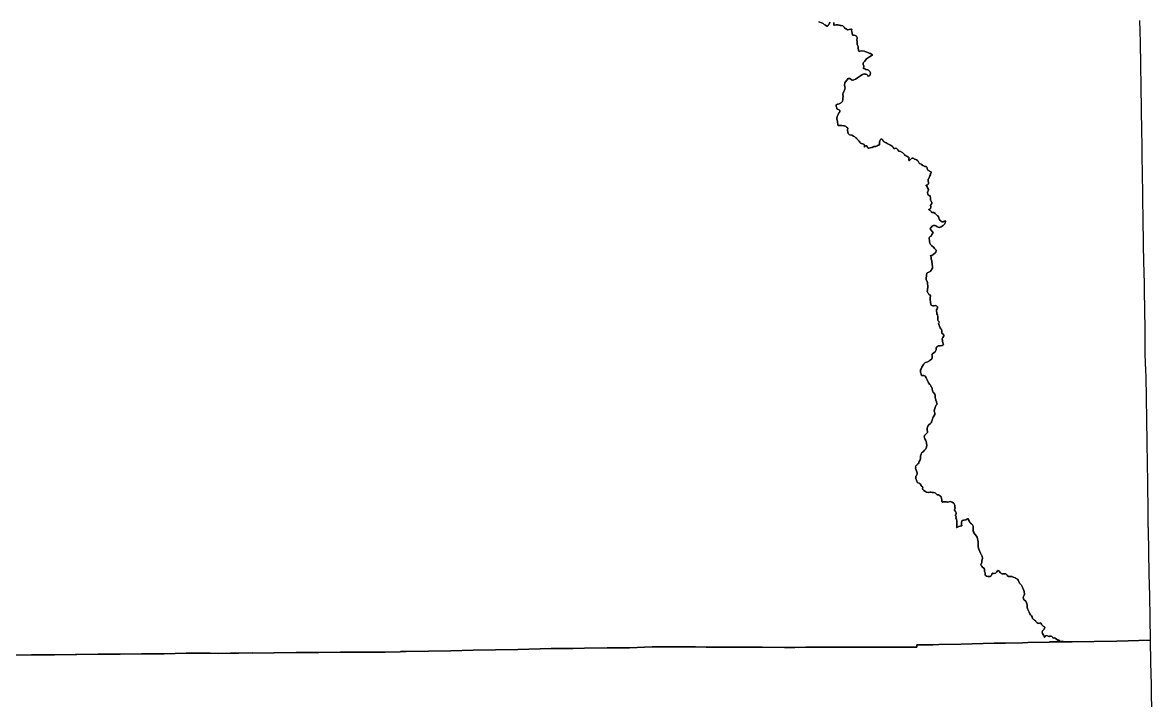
# Model space of a CAD drawing. Header units: inches. Extents: x 141448 to 685535, y 3466439 to 4099221.
# Drawn here: x 601787 to 683621, y 3584735 to 3634133 of the extents above; entities that cross this region are included whole.
import ezdxf

# ---------------------------------------------------------------- set-up
doc = ezdxf.new("R2010")
doc.units = ezdxf.units.IN
doc.header["$MEASUREMENT"] = 0
doc.layers.add('az_county', color=7, linetype='Continuous')

msp = doc.modelspace()

# ---------------------------------------------------------------- linework, layer by layer
at = {"layer": 'az_county'}
for points in [[(682764.5625, 3634282.25), (682784.4375, 3633520), (682806.4375, 3632685.25), (682825.25, 3631080), (682853.75, 3629474.5), (682882.5625, 3627867.5), (682911.25, 3626245), (682922.0625, 3625268.5), (682921.4375, 3625250), (682935.0625, 3624640), (682935.0625, 3624634.5), (682960.625, 3623020), (682978.875, 3621864.5), (682979.875, 3621806.25), (682985.375, 3621417.75), (683008.3125, 3619819.25), (683031.375, 3618208.5), (683054.125, 3616626), (683054.375, 3616615), (683062.1875, 3616237.5), (683087.1875, 3615021.75), (683103.5625, 3614224.25), (683111.9375, 3613817.5), (683120.375, 3613419.75), (683139.4375, 3611796.25), (683139.5625, 3611786.75), (683146.875, 3611408), (683138.0625, 3611407.75), (683154.4375, 3610103.25), (683195.5625, 3608901.5), (683204.5, 3608510.75), (683228, 3606941.75), (683251.625, 3605365), (683282.5, 3603734.25), (683312.9375, 3602134.75), (683336.75, 3600880), (683339.5, 3600529.25), (683351.5625, 3598929.75), (683362.0625, 3597547.5), (683374.5, 3597547.75), (683373.5625, 3597422.75), (683374.0625, 3597390.5), (683400.6875, 3595807.25), (683442.1875, 3594203.5), (683480.0625, 3592599.25), (683510.1875, 3590996.75), (683538.6875, 3589389.25), (682703.5, 3589362), (681923.6875, 3589344.25), (681103.5, 3589325.75), (679479.5, 3589292.25), (677865.125, 3589276), (677236.0625, 3589272.75), (677218.0625, 3589296.25), (677163.75, 3589307.75), (677109.875, 3589305), (677068.875, 3589294.75), (677038.625, 3589295.5), (676967.5625, 3589357.75), (676928.875, 3589379), (676839.625, 3589396.25), (676744.75, 3589454.75), (676648.0625, 3589527.25), (676574.5625, 3589552.75), (676536.5625, 3589545.5), (676479.125, 3589555.5), (676446.25, 3589609), (676404.0625, 3589657.25), (676359.125, 3589675.5), (676255.125, 3589673), (676227.25, 3589673), (676227.25, 3589660.5), (676190.25, 3589659.75), (676135.5625, 3589672.5), (676078.0625, 3589706), (676047.25, 3589717), (675955.5625, 3589707), (675933.875, 3589696.25), (675902.375, 3589634), (675864.625, 3589597), (675854.25, 3589612.25), (675846.5625, 3589694.5), (675805.625, 3589744.75), (675718.5625, 3589883), (675692.875, 3589973.75), (675723.0625, 3590059.75), (675801.625, 3590134), (675856.375, 3590178.5), (675876.25, 3590249.5), (675892.0625, 3590338), (675876.75, 3590356), (675820.0625, 3590375.25), (675772.125, 3590407.5), (675684.875, 3590490), (675644.0625, 3590538.75), (675607.5625, 3590624), (675560.625, 3590639), (675500.25, 3590610), (675460.625, 3590606.25), (675398.0625, 3590618.75), (675310.0625, 3590658.25), (675249.375, 3590747), (675219.0625, 3590778.75), (675151.0625, 3590838.75), (675093.75, 3590889.5), (675049.375, 3590915.5), (675010.25, 3590961), (674980.125, 3591074.25), (674935.625, 3591160.75), (674853.875, 3591230.75), (674813.25, 3591304.75), (674787.375, 3591341.5), (674764.625, 3591407), (674661.125, 3591611.25), (674611.25, 3591764.25), (674606.75, 3591946.75), (674570.875, 3592092.75), (674543.5625, 3592156.25), (674507.0625, 3592213.25), (674419.0625, 3592281.25), (674380.375, 3592317.25), (674352.375, 3592363.5), (674341.75, 3592427.25), (674328.75, 3592505.25), (674382.0625, 3592603.75), (674400.125, 3592650.75), (674410.0625, 3592730.75), (674388.25, 3592923.75), (674366.75, 3592995.75), (674321.875, 3593117.25), (674275.375, 3593215.75), (674242.5625, 3593286), (674196.75, 3593367.75), (674122.125, 3593451), (674062.25, 3593527.25), (674018.0625, 3593637.5), (673961.5625, 3593741), (673905.625, 3593801.25), (673775.1875, 3593889.5), (673760.4375, 3593895.75), (673600.9375, 3593965.5), (673491.3125, 3593992.75), (673287.6875, 3593995.75), (673237.8125, 3594005.75), (673199.6875, 3594035.25), (673160.9375, 3594103), (673116.8125, 3594153), (673060.9375, 3594186.5), (673012.625, 3594198.25), (672943.8125, 3594189.5), (672919.4375, 3594186.5), (672791.9375, 3594193.75), (672732.6875, 3594228.5), (672671.1875, 3594279.25), (672557.1875, 3594412.75), (672517.8125, 3594435.75), (672486.125, 3594435.75), (672461.4375, 3594420), (672415.1875, 3594336.25), (672346.625, 3594256.25), (672321.8125, 3594243.75), (672226.4375, 3594214.25), (672181.8125, 3594215), (672095.8125, 3594246.75), (672072.625, 3594237.5), (672044.125, 3594119.75), (672012.1875, 3594064), (671981.9375, 3594035.25), (671935.625, 3594012), (671907.4375, 3594002.5), (671890.3125, 3593996.75), (671825.4375, 3593991.5), (671769.3125, 3593999.5), (671669.125, 3594030.5), (671600.125, 3594071.25), (671570.8125, 3594110.75), (671559.4375, 3594143.5), (671569.4375, 3594222), (671567.9375, 3594279.25), (671529.6875, 3594366.25), (671517.1875, 3594419.5), (671510.1875, 3594460.5), (671516.4375, 3594548.25), (671494.625, 3594599.5), (671476.125, 3594617.5), (671368.3125, 3594668.75), (671315.625, 3594746.25), (671276.625, 3594803.5), (671261.9375, 3594839.25), (671311.3125, 3594971.25), (671332.625, 3595027.75), (671322.6875, 3595148), (671369.1875, 3595312.75), (671378.9375, 3595365.75), (671362.125, 3595441.25), (671346.9375, 3595484.75), (671300.125, 3595569.5), (671279.3125, 3595607.25), (671228.625, 3595699.25), (671101.3125, 3595988), (671071.125, 3596161.25), (671064.6875, 3596276.75), (671065.3125, 3596380.25), (671052.125, 3596505.25), (670977.4375, 3596847.75), (670945.125, 3596915.75), (670756.125, 3597170.75), (670735.8125, 3597212.25), (670681.6875, 3597323.25), (670710.4375, 3597323.75), (670709.6875, 3597332.5), (670690.1875, 3597373.5), (670707.4375, 3597529), (670693.1875, 3597654), (670641.125, 3597753.25), (670574.9375, 3597825.25), (670505.9375, 3597867.25), (670462.1875, 3597924), (670426.625, 3597980.5), (670369.3125, 3598102), (670359.125, 3598162), (670347.625, 3598193.5), (670299.9375, 3598185), (670279.3125, 3598172.25), (670227.125, 3598154), (670174.9375, 3598118.5), (670038.625, 3598072.5), (669987.625, 3598072), (669898.625, 3598056.75), (669876.4375, 3598040.5), (669865.8125, 3598000.75), (669857.625, 3597888.25), (669856.9375, 3597804), (669864.8125, 3597680.5), (669761.6875, 3597654), (669664.9375, 3597636.25), (669650.4375, 3597633.5), (669520.8125, 3597551.25), (669508.125, 3597551), (669498.4375, 3597562), (669506.125, 3597590.75), (669510.1875, 3597647.75), (669515.625, 3597996.5), (669495.9375, 3598173.75), (669486.1875, 3598188), (669452.625, 3598208.25), (669441.1875, 3598222.25), (669437.8125, 3598236.5), (669459.3125, 3598309.75), (669460.4375, 3598341.5), (669427.9375, 3598402.75), (669419.3125, 3598459.75), (669464.8125, 3598512.75), (669472.125, 3598574.5), (669469.9375, 3598614.25), (669450.1875, 3598672.5), (669424.625, 3598713.25), (669341.6875, 3598820.25), (669352.625, 3598842.75), (669372.4375, 3598912.5), (669381.3125, 3598968.25), (669380.3125, 3599050.5), (669359.9375, 3599161.25), (669289.6875, 3599312.75), (669252.625, 3599350.25), (669186.9375, 3599387.5), (669036.6875, 3599431.75), (668873.1875, 3599388.5), (668860.6875, 3599388.25), (668842.9375, 3599388.25), (668764.6875, 3599407.75), (668705.6875, 3599413.25), (668648.4375, 3599406.25), (668527.4375, 3599401.75), (668484.625, 3599391.75), (668462.1875, 3599397.75), (668446.1875, 3599410.25), (668434.8125, 3599429.25), (668431.4375, 3599576.5), (668413.4375, 3599620.75), (668371.625, 3599788.25), (668355.4375, 3599805.5), (668329.9375, 3599814.75), (668180.625, 3599915.75), (668094.625, 3599916.5), (667954.1875, 3600074.75), (667810.625, 3600098.5), (667745.4375, 3600091.25), (667720.125, 3600083.25), (667620.9375, 3600110.5), (667568.4375, 3600113), (667555.625, 3600117.75), (667488.9375, 3600094.75), (667452.4375, 3600092.5), (667344.125, 3600102.25), (667286.625, 3600112.75), (667234.125, 3600154), (667127.9375, 3600237.75), (667048.6875, 3600300.25), (667036.4375, 3600393.5), (667040.8125, 3600423.75), (667053.1875, 3600457.25), (667020.6875, 3600507.5), (666961.3125, 3600546.25), (666930.4375, 3600603), (666849.3125, 3600722.5), (666836.4375, 3600733.5), (666777.3125, 3600755), (666681.1875, 3600799.75), (666634.6875, 3600827.75), (666611.3125, 3600921), (666545.4375, 3601104), (666531.6875, 3601188), (666538.8125, 3601264.25), (666593.9375, 3601315.5), (666623.625, 3601366.5), (666640.625, 3601409.5), (666636.6875, 3601461.75), (666639.8125, 3601473), (666631.4375, 3601504.5), (666539.1875, 3601768.25), (666525.8125, 3601832.25), (666522.1875, 3601850.25), (666531.125, 3601912.25), (666528.8125, 3601967.75), (666544.125, 3602025), (666567.625, 3602050.75), (666602.3125, 3602074.75), (666646.3125, 3602127.75), (666691.9375, 3602171), (666752.125, 3602203.5), (666770.4375, 3602271.75), (666792.125, 3602324.5), (666860.6875, 3602445.75), (666874.4375, 3602496.75), (666874.125, 3602653.5), (666882.625, 3602742.5), (666894.6875, 3602798), (666986.4375, 3602979.75), (667014.8125, 3603007.25), (667090.8125, 3603047.75), (667096.1875, 3603054.25), (667179.9375, 3603154.75), (667268.1875, 3603260.75), (667308.3125, 3603367.25), (667326.625, 3603435.75), (667333.8125, 3603478.5), (667318.6875, 3603695.5), (667275.25, 3603859.75), (667195.75, 3603982.5), (667165.5625, 3604041), (667142.0625, 3604086.5), (667157.25, 3604143.75), (667163.625, 3604160.75), (667182.0625, 3604209), (667211.5625, 3604265), (667261.875, 3604317.75), (667321.75, 3604367.75), (667367.375, 3604414.25), (667384.625, 3604439.75), (667389.0625, 3604468.25), (667380.25, 3604536.5), (667361.875, 3604607.5), (667359.5625, 3604674), (667365.125, 3604740.75), (667383.375, 3604810.75), (667414.25, 3604888.75), (667480.0625, 3604991), (667604.875, 3605091.75), (667645.5625, 3605124.5), (667665.875, 3605156.5), (667687.625, 3605205.75), (667722.625, 3605337.75), (667756.5625, 3605436.5), (667776.875, 3605465.25), (667807.75, 3605541.75), (667848.25, 3605620), (667920.125, 3605730.25), (667923.5625, 3605857), (667902.125, 3605904.25), (667882.125, 3605980.25), (667893.625, 3606092.75), (667969.0625, 3606309.25), (667982.375, 3606393.5), (668081.5625, 3606494.5), (668084.375, 3606515.25), (668068.125, 3606543.5), (668031.5625, 3606679.5), (668024.375, 3606700.5), (667962.125, 3606884.75), (667950.0625, 3606968.5), (667947.875, 3607147.75), (667941.125, 3607174.5), (667919.875, 3607220.25), (667810.125, 3607352), (667779.25, 3607396), (667759.75, 3607438.75), (667727.125, 3607630), (667691.375, 3607694.5), (667647.75, 3607746.25), (667627.75, 3607817.5), (667600.25, 3607858.25), (667564.625, 3607907), (667464.5625, 3608023.25), (667428.875, 3608073.5), (667354.0625, 3608250), (667315.875, 3608340), (667280.0625, 3608407.75), (667213.625, 3608505.25), (667160.625, 3608542.5), (667112.5625, 3608559.75), (667007.5625, 3608563), (666964.375, 3608575), (666935.125, 3608616), (666924.875, 3608674.5), (666898.75, 3608734.25), (666891.5625, 3608804), (666874.625, 3608887.75), (666878.5625, 3608965.5), (666920.375, 3609056.5), (666964.25, 3609120.25), (666987.5625, 3609173), (667057.625, 3609292.75), (667085.625, 3609358), (667098.25, 3609369), (667117.0625, 3609385.25), (667143.5625, 3609426.75), (667192.5, 3609475), (667243, 3609507.25), (667407.8125, 3609564.75), (667457, 3609590.75), (667499.5625, 3609616.75), (667581.5625, 3609682.5), (667697, 3609763.25), (667721.5625, 3609827), (667723.8125, 3609843), (667733.5, 3609909.5), (667736, 3609961.75), (667716.1875, 3610010.75), (667706.1875, 3610051.75), (667724.6875, 3610107.5), (667876, 3610236.25), (667947.1875, 3610273.5), (667978.5625, 3610318.25), (668014, 3610420.25), (668016.0625, 3610504.25), (668024.8125, 3610569.25), (668049.8125, 3610618.75), (668106.5, 3610673.25), (668126.8125, 3610700.5), (668149, 3610710.25), (668206.5, 3610703), (668308.3125, 3610704.25), (668440, 3610742.25), (668527.0625, 3610784.5), (668539.5625, 3610800.5), (668532.6875, 3610852.75), (668502.8125, 3610949), (668470.0625, 3611023.25), (668472.5, 3611094.5), (668475.3125, 3611121.5), (668486.3125, 3611149), (668457.8125, 3611148.5), (668458.3125, 3611222.5), (668504.3125, 3611329.5), (668570.8125, 3611443), (668574.6875, 3611501.75), (668555.1875, 3611525.25), (668511.3125, 3611564), (668437.5, 3611629.25), (668420.6875, 3611683), (668415, 3611741.5), (668418.3125, 3611827.25), (668408.1875, 3611863.5), (668393.3125, 3611896.5), (668362.0625, 3611935.5), (668312, 3612012.5), (668251.1875, 3612128.75), (668226.5, 3612187), (668207.8125, 3612254.75), (668192.5, 3612321.25), (668199.6875, 3612362.5), (668226.1875, 3612394.5), (668248, 3612431.25), (668160.5, 3612526.5), (668131, 3612580), (668129.6875, 3612854), (668122.3125, 3612923.75), (668114, 3612948.75), (668064.8125, 3613036.75), (668073.6875, 3613076.5), (668071.5625, 3613108.25), (668054, 3613160.75), (668043.1875, 3613193.25), (668038.6875, 3613269.25), (668047.5, 3613325), (668076.5625, 3613390.25), (668110.6875, 3613443.25), (668124.0625, 3613500.5), (668110.8125, 3613531.75), (668070.3125, 3613577.25), (668010.8125, 3613619), (667985.1875, 3613629.75), (667867.8125, 3613608.75), (667812.3125, 3613604.75), (667743.6875, 3613613.25), (667649.1875, 3613657.75), (667626.3125, 3613698.5), (667610.6875, 3613874.25), (667595.1875, 3613945.25), (667578.5625, 3613994), (667571.6875, 3614119.25), (667583, 3614214.25), (667609.5625, 3614336.75), (667622.0625, 3614354.5), (667599.0625, 3614393.75), (667517.5625, 3614417.75), (667475.6875, 3614456.75), (667455.8125, 3614503.75), (667420.0625, 3614550.75), (667388.8125, 3614613.75), (667373.5, 3614673.75), (667379.5, 3614752), (667380, 3614757.75), (667377.625, 3614813.25), (667409.125, 3614929.25), (667394.5, 3615336.25), (667298.25, 3615485.25), (667283.75, 3615599.25), (667315.125, 3615820), (667349.25, 3615975.75), (667356.9375, 3615993.25), (667475.4375, 3616045.75), (667535.25, 3616077), (667584, 3616111), (667679.4375, 3616212.25), (667713.5, 3616268.25), (667740.9375, 3616340), (667745.25, 3616367.75), (667761.125, 3616467.25), (667752.25, 3616525.5), (667734, 3616569.75), (667730.625, 3616682.25), (667703.25, 3616802), (667695.9375, 3616867), (667654.125, 3616989.75), (667664.9375, 3617110.5), (667656.4375, 3617143.5), (667627, 3617192.25), (667596.25, 3617223.5), (667595.75, 3617250.25), (667617.75, 3617271.25), (667649.625, 3617262.25), (667719.5, 3617268.25), (667777.75, 3617308.75), (667922.125, 3617423.5), (667962.9375, 3617462.25), (667987.625, 3617508.5), (668011.75, 3617592.75), (668006.125, 3617641.75), (667984.9375, 3617679.5), (667894.25, 3617778), (667850.25, 3617842.25), (667681.75, 3617972.75), (667648.625, 3618016.5), (667616.4375, 3618046), (667580.5, 3618094.75), (667547.625, 3618162.25), (667525.4375, 3618258.5), (667537.25, 3618315.75), (667542.5, 3618379.25), (667507.625, 3618473.75), (667500.75, 3618505.25), (667505, 3618538.75), (667523.25, 3618591.25), (667548.25, 3618617), (667584.4375, 3618642.75), (667643, 3618661.25), (667677.4375, 3618696.75), (667709.25, 3618787.5), (667763.625, 3618869.25), (667788, 3618936), (667778.125, 3618953.25), (667612.9375, 3619140.75), (667591.625, 3619181.75), (667608, 3619245.25), (667740.625, 3619406), (667795.75, 3619438.5), (667859.4375, 3619441), (667942.125, 3619436), (667999.9375, 3619408.5), (668075.5, 3619352.5), (668157.25, 3619314.25), (668248.25, 3619288.75), (668314.9375, 3619300.75), (668374.9375, 3619325.75), (668453.625, 3619374.25), (668520, 3619437.75), (668624.375, 3619537.25), (668655.375, 3619585.25), (668658.5625, 3619593.75), (668676.6875, 3619641), (668693.375, 3619690.25), (668691.1875, 3619726.75), (668682.6875, 3619763), (668671.375, 3619775.5), (668601.6875, 3619750.75), (668530.875, 3619710), (668515.6875, 3619709.75), (668424.375, 3619708.25), (668387.375, 3619733), (668353.1875, 3619780), (668267.6875, 3619853.25), (668222.375, 3619904.75), (668204.375, 3619937.75), (668200.375, 3619985.25), (668173.875, 3620054.5), (668126.375, 3620134.5), (668095.6875, 3620165.75), (667935.9375, 3620304.25), (667852.375, 3620363), (667823.5625, 3620373.75), (667790.1875, 3620373.25), (667713.5625, 3620384.75), (667687.875, 3620404.75), (667652.1875, 3620445.5), (667550.5625, 3620532.75), (667521.6875, 3620551.25), (667502.4375, 3620557.25), (667491.0625, 3620571.25), (667495.6875, 3620585.75), (667522.4375, 3620605), (667553.9375, 3620619.75), (667597.875, 3620661.75), (667613.1875, 3620696.75), (667620.4375, 3620735), (667617.9375, 3620793.5), (667595.5625, 3620896.25), (667618.875, 3620934.5), (667697.0625, 3621016.5), (667712.0625, 3621070.75), (667701.5625, 3621132.25), (667664.1875, 3621176.25), (667657.9375, 3621185), (667625.1875, 3621232.5), (667610.375, 3621262.25), (667612.9375, 3621397.25), (667599.875, 3621422.25), (667596.375, 3621441.25), (667591.5625, 3621542.5), (667578.0625, 3621588.25), (667515.6875, 3621609.5), (667443.5625, 3621643.25), (667411.1875, 3621682.25), (667402.9375, 3621699.5), (667399.5625, 3621807.25), (667376.6875, 3621841.75), (667374.9375, 3621856), (667379.5625, 3621867.25), (667418.9375, 3621891.5), (667445.4375, 3621920.5), (667451.375, 3622049), (667393.9375, 3622155.75), (667388.375, 3622206.25), (667373.5625, 3622236.25), (667315.375, 3622295.5), (667265.4375, 3622334.25), (667288.9375, 3622355.25), (667380.875, 3622380.5), (667460.875, 3622442.25), (667466.4375, 3622494.5), (667432.4375, 3622724), (667447.375, 3622786), (667475.1875, 3622834), (667553.375, 3623020.5), (667602.6875, 3623111.5), (667600.375, 3623163.75), (667616.9375, 3623213.25), (667643.875, 3623228), (667654.4375, 3623255), (667645.6875, 3623308.75), (667619.875, 3623332), (667401.875, 3623441), (667379.0625, 3623467.75), (667352.875, 3623616.25), (667334.4375, 3623668.25), (667315.0625, 3623688.5), (667289.375, 3623705.5), (667201.875, 3623712), (667157.0625, 3623722.5), (667116.875, 3623750.25), (667035.4375, 3623772.75), (666967.5625, 3623840), (666930.4375, 3623867.75), (666847.875, 3623893), (666821.875, 3623901), (666805.6875, 3623915), (666786.0625, 3623951), (666746.1875, 3624053.5), (666708.875, 3624105), (666655.9375, 3624131.25), (666597.875, 3624181), (666541.5625, 3624215), (666440.9375, 3624242), (666410.4375, 3624260.5), (666384.5625, 3624285.5), (666343.0625, 3624299), (666277.875, 3624304.25), (666227.1875, 3624283), (666178.5625, 3624244), (666089.375, 3624152.5), (666065.875, 3624134.5), (666048.375, 3624134.25), (666033.875, 3624148.25), (666028.1875, 3624195.75), (666027.875, 3624224.25), (666046.375, 3624258), (666049.6875, 3624340.25), (666044.375, 3624348), (666039.9375, 3624354.5), (665989.9375, 3624398), (665953.1875, 3624413.25), (665885.6875, 3624451.75), (665803.875, 3624504.5), (665724.9375, 3624563.25), (665698.9375, 3624597.75), (665629.375, 3624668), (665589.0625, 3624700.5), (665431.9375, 3624783.75), (665318.375, 3624821.5), (665243.875, 3624906), (665233.4375, 3624914.5), (665189.0625, 3624956), (665187.375, 3624964), (665155.375, 3625005), (665093.375, 3625026.75), (665018.6875, 3625003.75), (664974.375, 3625002), (664945.6875, 3625009.75), (664929.6875, 3625027.25), (664899.1875, 3625092.25), (664894.375, 3625112.75), (664854.4375, 3625163.25), (664696.875, 3625243.25), (664516.875, 3625354.5), (664467.0625, 3625378.25), (664389.4375, 3625415.75), (664239.875, 3625498.75), (664196.875, 3625530.25), (664174.375, 3625568.25), (664152.0625, 3625587), (664121.5625, 3625653.75), (664035.5625, 3625716.5), (663972.375, 3625654.25), (663938.0625, 3625578.5), (663932.9375, 3625566.75), (663912.6875, 3625482.75), (663900.5625, 3625363.75), (663900.875, 3625329), (663912.1875, 3625270.25), (663883.875, 3625255.75), (663858.1875, 3625253), (663820.0625, 3625262.25), (663800.9375, 3625257.25), (663729.875, 3625204.75), (663648.375, 3625162.75), (663626.9375, 3625151.75), (663587.1875, 3625146.75), (663569.6875, 3625157.75), (663528.4375, 3625162.25), (663487.1875, 3625149.5), (663377.9375, 3625085.25), (663336.6875, 3625072.5), (663141.6875, 3625033.25), (663082.875, 3625047.25), (663046.0625, 3625085.25), (662978.875, 3625197.25), (662959.6875, 3625208.25), (662937.4375, 3625213), (662910.5625, 3625206.5), (662870.9375, 3625176.25), (662853.6875, 3625149), (662822.0625, 3625117.25), (662817.1875, 3625148.75), (662820.0625, 3625198), (662810.1875, 3625256.75), (662789.4375, 3625294.5), (662759.0625, 3625332.5), (662520.4375, 3625402.5), (662498.1875, 3625424.5), (662477.1875, 3625473.5), (662440.4375, 3625530.5), (662293.5625, 3625685), (662256.875, 3625732.25), (662202.5625, 3625789.25), (662121.1875, 3625856.75), (662032.1875, 3625909.25), (662023.6875, 3625909), (662016.5625, 3625912.75), (661904.6875, 3625973), (661728.1875, 3626008.5), (661681.9375, 3626047.75), (661643.5625, 3626104.75), (661609.6875, 3626210.75), (661582.0625, 3626321.5), (661580.4375, 3626346.75), (661606.6875, 3626482), (661577.9375, 3626512), (661515.875, 3626556), (661442.375, 3626630), (661366.0625, 3626652), (661318.375, 3626659.5), (661180.1875, 3626670), (660962.5, 3626675), (660919.625, 3626687.5), (660898.875, 3626708), (660862.5, 3626994.75), (660823.625, 3627140.5), (660821.625, 3627211.75), (660835.375, 3627318), (660899.625, 3627470.5), (660934, 3627537), (660957.875, 3627583.5), (661000.5, 3627631.25), (661033.5, 3627682), (661039.5, 3627752), (661031.5, 3627775.5), (660985.3125, 3627802.25), (660827.8125, 3627865), (660816.625, 3627880.75), (660816.3125, 3627955.25), (660768, 3628064.25), (660755.125, 3628104), (660754.875, 3628140.25), (660770.625, 3628173.75), (660872, 3628212.25), (660911.625, 3628219), (660973.5, 3628238.25), (661074.875, 3628292.75), (661116, 3628308.75), (661156.5, 3628352.75), (661201.3125, 3628401.25), (661226.375, 3628461.5), (661242, 3628518.75), (661261.5, 3628713.5), (661266.125, 3628758.25), (661261.875, 3628973.75), (661275.875, 3629023), (661333.625, 3629149.5), (661373.3125, 3629236), (661395, 3629313.75), (661407.3125, 3629413.75), (661394.3125, 3629455), (661375.875, 3629635.5), (661402.3125, 3629765.75), (661440, 3629837.25), (661626.125, 3630074.5), (661648.3125, 3630087.25), (661687.875, 3630090.75), (661756.3125, 3630083), (661885.375, 3629990.25), (661941, 3629966.75), (661957.5, 3629967.25), (662001.375, 3629968.75), (662055.3125, 3629981.75), (662170.875, 3630031.5), (662250, 3630076.25), (662526.875, 3630269.75), (662564.875, 3630301.5), (662664.625, 3630360.75), (662726.375, 3630389.75), (662794.5, 3630410.75), (662854.875, 3630406.25), (662916.875, 3630394), (662982.125, 3630370.5), (663036.375, 3630323.25), (663081.3125, 3630239.5), (663117.8125, 3630244.5), (663160.5, 3630267), (663196.875, 3630297.25), (663231.375, 3630364), (663259.5, 3630459.25), (663248.125, 3630505), (663198.5, 3630585.75), (663121.8125, 3630683.5), (663061.3125, 3630708.5), (662927.8125, 3630742.75), (662833.5, 3630783), (662814.8125, 3630791.25), (662746.375, 3630813), (662736.625, 3630851), (662766.5, 3630925.75), (662763, 3630976.5), (662745.125, 3631047.75), (662726, 3631076), (662714.5, 3631133), (662714.375, 3631176), (662730, 3631215.5), (662752.125, 3631246), (662840.5, 3631341.5), (662971.5, 3631496), (663105.875, 3631607.75), (663185, 3631654), (663295.8125, 3631729.25), (663406.625, 3631785.5), (663334.875, 3631854.75), (663250.5, 3631882.75), (663196.5, 3631893.5), (663062.8125, 3631961), (662916.375, 3632023.5), (662843.3125, 3632045.5), (662827.3125, 3632054.75), (662620.8125, 3632087), (662474.8125, 3632056), (662424.125, 3632027.25), (662403.375, 3632051), (662387.3125, 3632087.25), (662363.8125, 3632342.5), (662368.375, 3632361.5), (662368.3125, 3632386.75), (662368.125, 3632412), (662323.3125, 3632502.25), (662297.625, 3632537), (662281.375, 3632609.75), (662281.125, 3632651), (662290.375, 3632714.5), (662290, 3632787.5), (662269, 3632860.25), (662295.3125, 3632998.25), (662285.375, 3633063.25), (662243.625, 3633145.5), (662140.3125, 3633194), (662070.3125, 3633211), (662059.125, 3633220.5), (662016.3125, 3633223.5), (661971.8125, 3633218.5), (661951, 3633234.25), (661895.375, 3633497.75), (661885.875, 3633543), (661893.375, 3633625.5), (661872.625, 3633655.5), (661852, 3633661.75), (661825, 3633655.25), (661701.3125, 3633643.5), (661591.875, 3633598.5), (661569.625, 3633600), (661560.125, 3633611), (661550.375, 3633641), (661513.8125, 3633679), (661472.375, 3633681.75), (661442.125, 3633689.5), (661423, 3633710), (661357.375, 3633809.5), (661303.125, 3633861.5), (661253.8125, 3633893), (661123.375, 3633922.5), (661067.875, 3633925.25), (661004.3125, 3633940.75), (660959.5, 3633957.75), (660886.5, 3633975), (660834.125, 3633976.25), (660761.125, 3633969.5), (660644, 3633951), (660604.125, 3633945), (660603.5, 3633950.25), (660589.125, 3634082.75), (660598.3125, 3634149.5)], [(660598.3125, 3634149.5), (660589.125, 3634082.75), (660603.5, 3633950.25), (660604.125, 3633945), (660644, 3633951), (660761.125, 3633969.5), (660834.125, 3633976.25), (660886.5, 3633975), (660959.5, 3633957.75), (661004.3125, 3633940.75), (661067.875, 3633925.25), (661123.375, 3633922.5), (661253.8125, 3633893), (661303.125, 3633861.5), (661357.375, 3633809.5), (661423, 3633710), (661442.125, 3633689.5), (661472.375, 3633681.75), (661513.8125, 3633679), (661550.375, 3633641), (661560.125, 3633611), (661569.625, 3633600), (661591.875, 3633598.5), (661701.3125, 3633643.5), (661825, 3633655.25), (661852, 3633661.75), (661872.625, 3633655.5), (661893.375, 3633625.5), (661885.875, 3633543), (661895.375, 3633497.75), (661951, 3633234.25), (661971.8125, 3633218.5), (662016.3125, 3633223.5), (662059.125, 3633220.5), (662070.3125, 3633211), (662140.3125, 3633194), (662243.625, 3633145.5), (662285.375, 3633063.25), (662295.3125, 3632998.25), (662269, 3632860.25), (662290, 3632787.5), (662290.375, 3632714.5), (662281.125, 3632651), (662281.375, 3632609.75), (662297.625, 3632537), (662323.3125, 3632502.25), (662368.125, 3632412), (662368.3125, 3632386.75), (662368.375, 3632361.5), (662363.8125, 3632342.5), (662387.3125, 3632087.25), (662403.375, 3632051), (662424.125, 3632027.25), (662474.8125, 3632056), (662620.8125, 3632087), (662827.3125, 3632054.75), (662843.3125, 3632045.5), (662916.375, 3632023.5), (663062.8125, 3631961), (663196.5, 3631893.5), (663250.5, 3631882.75), (663334.875, 3631854.75), (663406.625, 3631785.5), (663295.8125, 3631729.25), (663185, 3631654), (663105.875, 3631607.75), (662971.5, 3631496), (662840.5, 3631341.5), (662752.125, 3631246), (662730, 3631215.5), (662714.375, 3631176), (662714.5, 3631133), (662726, 3631076), (662745.125, 3631047.75), (662763, 3630976.5), (662766.5, 3630925.75), (662736.625, 3630851), (662746.375, 3630813), (662814.8125, 3630791.25), (662833.5, 3630783), (662927.8125, 3630742.75), (663061.3125, 3630708.5), (663121.8125, 3630683.5), (663198.5, 3630585.75), (663248.125, 3630505), (663259.5, 3630459.25), (663231.375, 3630364), (663196.875, 3630297.25), (663160.5, 3630267), (663117.8125, 3630244.5), (663081.3125, 3630239.5), (663036.375, 3630323.25), (662982.125, 3630370.5), (662916.875, 3630394), (662854.875, 3630406.25), (662794.5, 3630410.75), (662726.375, 3630389.75), (662664.625, 3630360.75), (662564.875, 3630301.5), (662526.875, 3630269.75), (662250, 3630076.25), (662170.875, 3630031.5), (662055.3125, 3629981.75), (662001.375, 3629968.75), (661957.5, 3629967.25), (661941, 3629966.75), (661885.375, 3629990.25), (661756.3125, 3630083), (661687.875, 3630090.75), (661648.3125, 3630087.25), (661626.125, 3630074.5), (661440, 3629837.25), (661402.3125, 3629765.75), (661375.875, 3629635.5), (661394.3125, 3629455), (661407.3125, 3629413.75), (661395, 3629313.75), (661373.3125, 3629236), (661333.625, 3629149.5), (661275.875, 3629023), (661261.875, 3628973.75), (661266.125, 3628758.25), (661261.5, 3628713.5), (661242, 3628518.75), (661226.375, 3628461.5), (661201.3125, 3628401.25), (661156.5, 3628352.75), (661116, 3628308.75), (661074.875, 3628292.75), (660973.5, 3628238.25), (660911.625, 3628219), (660872, 3628212.25), (660770.625, 3628173.75), (660754.875, 3628140.25), (660755.125, 3628104), (660768, 3628064.25), (660816.3125, 3627955.25), (660816.625, 3627880.75), (660827.8125, 3627865), (660985.3125, 3627802.25), (661031.5, 3627775.5), (661039.5, 3627752), (661033.5, 3627682), (661000.5, 3627631.25), (660957.875, 3627583.5), (660934, 3627537), (660899.625, 3627470.5), (660835.375, 3627318), (660821.625, 3627211.75), (660823.625, 3627140.5), (660862.5, 3626994.75), (660898.875, 3626708), (660919.625, 3626687.5), (660962.5, 3626675), (661180.1875, 3626670), (661318.375, 3626659.5), (661366.0625, 3626652), (661442.375, 3626630), (661515.875, 3626556), (661577.9375, 3626512), (661606.6875, 3626482), (661580.4375, 3626346.75), (661582.0625, 3626321.5), (661609.6875, 3626210.75), (661643.5625, 3626104.75), (661681.9375, 3626047.75), (661728.1875, 3626008.5), (661904.6875, 3625973), (662016.5625, 3625912.75), (662023.6875, 3625909), (662032.1875, 3625909.25), (662121.1875, 3625856.75), (662202.5625, 3625789.25), (662256.875, 3625732.25), (662293.5625, 3625685), (662440.4375, 3625530.5), (662477.1875, 3625473.5), (662498.1875, 3625424.5), (662520.4375, 3625402.5), (662759.0625, 3625332.5), (662789.4375, 3625294.5), (662810.1875, 3625256.75), (662820.0625, 3625198), (662817.1875, 3625148.75), (662822.0625, 3625117.25), (662853.6875, 3625149), (662870.9375, 3625176.25), (662910.5625, 3625206.5), (662937.4375, 3625213), (662959.6875, 3625208.25), (662978.875, 3625197.25), (663046.0625, 3625085.25), (663082.875, 3625047.25), (663141.6875, 3625033.25), (663336.6875, 3625072.5), (663377.9375, 3625085.25), (663487.1875, 3625149.5), (663528.4375, 3625162.25), (663569.6875, 3625157.75), (663587.1875, 3625146.75), (663626.9375, 3625151.75), (663648.375, 3625162.75), (663729.875, 3625204.75), (663800.9375, 3625257.25), (663820.0625, 3625262.25), (663858.1875, 3625253), (663883.875, 3625255.75), (663912.1875, 3625270.25), (663900.875, 3625329), (663900.5625, 3625363.75), (663912.6875, 3625482.75), (663932.9375, 3625566.75), (663938.0625, 3625578.5), (663972.375, 3625654.25), (664035.5625, 3625716.5), (664121.5625, 3625653.75), (664152.0625, 3625587), (664174.375, 3625568.25), (664196.875, 3625530.25), (664239.875, 3625498.75), (664389.4375, 3625415.75), (664467.0625, 3625378.25), (664516.875, 3625354.5), (664696.875, 3625243.25), (664854.4375, 3625163.25), (664894.375, 3625112.75), (664899.1875, 3625092.25), (664929.6875, 3625027.25), (664945.6875, 3625009.75), (664974.375, 3625002), (665018.6875, 3625003.75), (665093.375, 3625026.75), (665155.375, 3625005), (665187.375, 3624964), (665189.0625, 3624956), (665233.4375, 3624914.5), (665243.875, 3624906), (665318.375, 3624821.5), (665431.9375, 3624783.75), (665589.0625, 3624700.5), (665629.375, 3624668), (665698.9375, 3624597.75), (665724.9375, 3624563.25), (665803.875, 3624504.5), (665885.6875, 3624451.75), (665953.1875, 3624413.25), (665989.9375, 3624398), (666039.9375, 3624354.5), (666044.375, 3624348), (666049.6875, 3624340.25), (666046.375, 3624258), (666027.875, 3624224.25), (666028.1875, 3624195.75), (666033.875, 3624148.25), (666048.375, 3624134.25), (666065.875, 3624134.5), (666089.375, 3624152.5), (666178.5625, 3624244), (666227.1875, 3624283), (666277.875, 3624304.25), (666343.0625, 3624299), (666384.5625, 3624285.5), (666410.4375, 3624260.5), (666440.9375, 3624242), (666541.5625, 3624215), (666597.875, 3624181), (666655.9375, 3624131.25), (666708.875, 3624105), (666746.1875, 3624053.5), (666786.0625, 3623951), (666805.6875, 3623915), (666821.875, 3623901), (666847.875, 3623893), (666930.4375, 3623867.75), (666967.5625, 3623840), (667035.4375, 3623772.75), (667116.875, 3623750.25), (667157.0625, 3623722.5), (667201.875, 3623712), (667289.375, 3623705.5), (667315.0625, 3623688.5), (667334.4375, 3623668.25), (667352.875, 3623616.25), (667379.0625, 3623467.75), (667401.875, 3623441), (667619.875, 3623332), (667645.6875, 3623308.75), (667654.4375, 3623255), (667643.875, 3623228), (667616.9375, 3623213.25), (667600.375, 3623163.75), (667602.6875, 3623111.5), (667553.375, 3623020.5), (667475.1875, 3622834), (667447.375, 3622786), (667432.4375, 3622724), (667466.4375, 3622494.5), (667460.875, 3622442.25), (667380.875, 3622380.5), (667288.9375, 3622355.25), (667265.4375, 3622334.25), (667315.375, 3622295.5), (667373.5625, 3622236.25), (667388.375, 3622206.25), (667393.9375, 3622155.75), (667451.375, 3622049), (667445.4375, 3621920.5), (667418.9375, 3621891.5), (667379.5625, 3621867.25), (667374.9375, 3621856), (667376.6875, 3621841.75), (667399.5625, 3621807.25), (667402.9375, 3621699.5), (667411.1875, 3621682.25), (667443.5625, 3621643.25), (667515.6875, 3621609.5), (667578.0625, 3621588.25), (667591.5625, 3621542.5), (667596.375, 3621441.25), (667599.875, 3621422.25), (667612.9375, 3621397.25), (667610.375, 3621262.25), (667625.1875, 3621232.5), (667657.9375, 3621185), (667664.1875, 3621176.25), (667701.5625, 3621132.25), (667712.0625, 3621070.75), (667697.0625, 3621016.5), (667618.875, 3620934.5), (667595.5625, 3620896.25), (667617.9375, 3620793.5), (667620.4375, 3620735), (667613.1875, 3620696.75), (667597.875, 3620661.75), (667553.9375, 3620619.75), (667522.4375, 3620605), (667495.6875, 3620585.75), (667491.0625, 3620571.25), (667502.4375, 3620557.25), (667521.6875, 3620551.25), (667550.5625, 3620532.75), (667652.1875, 3620445.5), (667687.875, 3620404.75), (667713.5625, 3620384.75), (667790.1875, 3620373.25), (667823.5625, 3620373.75), (667852.375, 3620363), (667935.9375, 3620304.25), (668095.6875, 3620165.75), (668126.375, 3620134.5), (668173.875, 3620054.5), (668200.375, 3619985.25), (668204.375, 3619937.75), (668222.375, 3619904.75), (668267.6875, 3619853.25), (668353.1875, 3619780), (668387.375, 3619733), (668424.375, 3619708.25), (668515.6875, 3619709.75), (668530.875, 3619710), (668601.6875, 3619750.75), (668671.375, 3619775.5), (668682.6875, 3619763), (668691.1875, 3619726.75), (668693.375, 3619690.25), (668676.6875, 3619641), (668658.5625, 3619593.75), (668655.375, 3619585.25), (668624.375, 3619537.25), (668520, 3619437.75), (668453.625, 3619374.25), (668374.9375, 3619325.75), (668314.9375, 3619300.75), (668248.25, 3619288.75), (668157.25, 3619314.25), (668075.5, 3619352.5), (667999.9375, 3619408.5), (667942.125, 3619436), (667859.4375, 3619441), (667795.75, 3619438.5), (667740.625, 3619406), (667608, 3619245.25), (667591.625, 3619181.75), (667612.9375, 3619140.75), (667778.125, 3618953.25), (667788, 3618936), (667763.625, 3618869.25), (667709.25, 3618787.5), (667677.4375, 3618696.75), (667643, 3618661.25), (667584.4375, 3618642.75), (667548.25, 3618617), (667523.25, 3618591.25), (667505, 3618538.75), (667500.75, 3618505.25), (667507.625, 3618473.75), (667542.5, 3618379.25), (667537.25, 3618315.75), (667525.4375, 3618258.5), (667547.625, 3618162.25), (667580.5, 3618094.75), (667616.4375, 3618046), (667648.625, 3618016.5), (667681.75, 3617972.75), (667850.25, 3617842.25), (667894.25, 3617778), (667984.9375, 3617679.5), (668006.125, 3617641.75), (668011.75, 3617592.75), (667987.625, 3617508.5), (667962.9375, 3617462.25), (667922.125, 3617423.5), (667777.75, 3617308.75), (667719.5, 3617268.25), (667649.625, 3617262.25), (667617.75, 3617271.25), (667595.75, 3617250.25), (667596.25, 3617223.5), (667627, 3617192.25), (667656.4375, 3617143.5), (667664.9375, 3617110.5), (667654.125, 3616989.75), (667695.9375, 3616867), (667703.25, 3616802), (667730.625, 3616682.25), (667734, 3616569.75), (667752.25, 3616525.5), (667761.125, 3616467.25), (667745.25, 3616367.75), (667740.9375, 3616340), (667713.5, 3616268.25), (667679.4375, 3616212.25), (667584, 3616111), (667535.25, 3616077), (667475.4375, 3616045.75), (667356.9375, 3615993.25), (667349.25, 3615975.75), (667315.125, 3615820), (667283.75, 3615599.25), (667298.25, 3615485.25), (667394.5, 3615336.25), (667409.125, 3614929.25), (667377.625, 3614813.25), (667380, 3614757.75), (667379.5, 3614752), (667373.5, 3614673.75), (667388.8125, 3614613.75), (667420.0625, 3614550.75), (667455.8125, 3614503.75), (667475.6875, 3614456.75), (667517.5625, 3614417.75), (667599.0625, 3614393.75), (667622.0625, 3614354.5), (667609.5625, 3614336.75), (667583, 3614214.25), (667571.6875, 3614119.25), (667578.5625, 3613994), (667595.1875, 3613945.25), (667610.6875, 3613874.25), (667626.3125, 3613698.5), (667649.1875, 3613657.75), (667743.6875, 3613613.25), (667812.3125, 3613604.75), (667867.8125, 3613608.75), (667985.1875, 3613629.75), (668010.8125, 3613619), (668070.3125, 3613577.25), (668110.8125, 3613531.75), (668124.0625, 3613500.5), (668110.6875, 3613443.25), (668076.5625, 3613390.25), (668047.5, 3613325), (668038.6875, 3613269.25), (668043.1875, 3613193.25), (668054, 3613160.75), (668071.5625, 3613108.25), (668073.6875, 3613076.5), (668064.8125, 3613036.75), (668114, 3612948.75), (668122.3125, 3612923.75), (668129.6875, 3612854), (668131, 3612580), (668160.5, 3612526.5), (668248, 3612431.25), (668226.1875, 3612394.5), (668199.6875, 3612362.5), (668192.5, 3612321.25), (668207.8125, 3612254.75), (668226.5, 3612187), (668251.1875, 3612128.75), (668312, 3612012.5), (668362.0625, 3611935.5), (668393.3125, 3611896.5), (668408.1875, 3611863.5), (668418.3125, 3611827.25), (668415, 3611741.5), (668420.6875, 3611683), (668437.5, 3611629.25), (668511.3125, 3611564), (668555.1875, 3611525.25), (668574.6875, 3611501.75), (668570.8125, 3611443), (668504.3125, 3611329.5), (668458.3125, 3611222.5), (668457.8125, 3611148.5), (668486.3125, 3611149), (668475.3125, 3611121.5), (668472.5, 3611094.5), (668470.0625, 3611023.25), (668502.8125, 3610949), (668532.6875, 3610852.75), (668539.5625, 3610800.5), (668527.0625, 3610784.5), (668440, 3610742.25), (668308.3125, 3610704.25), (668206.5, 3610703), (668149, 3610710.25), (668126.8125, 3610700.5), (668106.5, 3610673.25), (668049.8125, 3610618.75), (668024.8125, 3610569.25), (668016.0625, 3610504.25), (668014, 3610420.25), (667978.5625, 3610318.25), (667947.1875, 3610273.5), (667876, 3610236.25), (667724.6875, 3610107.5), (667706.1875, 3610051.75), (667716.1875, 3610010.75), (667736, 3609961.75), (667733.5, 3609909.5), (667723.8125, 3609843), (667721.5625, 3609827), (667697, 3609763.25), (667581.5625, 3609682.5), (667499.5625, 3609616.75), (667457, 3609590.75), (667407.8125, 3609564.75), (667243, 3609507.25), (667192.5, 3609475), (667143.5625, 3609426.75), (667117.0625, 3609385.25), (667098.25, 3609369), (667085.625, 3609358), (667057.625, 3609292.75), (666987.5625, 3609173), (666964.25, 3609120.25), (666920.375, 3609056.5), (666878.5625, 3608965.5), (666874.625, 3608887.75), (666891.5625, 3608804), (666898.75, 3608734.25), (666924.875, 3608674.5), (666935.125, 3608616), (666964.375, 3608575), (667007.5625, 3608563), (667112.5625, 3608559.75), (667160.625, 3608542.5), (667213.625, 3608505.25), (667280.0625, 3608407.75), (667315.875, 3608340), (667354.0625, 3608250), (667428.875, 3608073.5), (667464.5625, 3608023.25), (667564.625, 3607907), (667600.25, 3607858.25), (667627.75, 3607817.5), (667647.75, 3607746.25), (667691.375, 3607694.5), (667727.125, 3607630), (667759.75, 3607438.75), (667779.25, 3607396), (667810.125, 3607352), (667919.875, 3607220.25), (667941.125, 3607174.5), (667947.875, 3607147.75), (667950.0625, 3606968.5), (667962.125, 3606884.75), (668024.375, 3606700.5), (668031.5625, 3606679.5), (668068.125, 3606543.5), (668084.375, 3606515.25), (668081.5625, 3606494.5), (667982.375, 3606393.5), (667969.0625, 3606309.25), (667893.625, 3606092.75), (667882.125, 3605980.25), (667902.125, 3605904.25), (667923.5625, 3605857), (667920.125, 3605730.25), (667848.25, 3605620), (667807.75, 3605541.75), (667776.875, 3605465.25), (667756.5625, 3605436.5), (667722.625, 3605337.75), (667687.625, 3605205.75), (667665.875, 3605156.5), (667645.5625, 3605124.5), (667604.875, 3605091.75), (667480.0625, 3604991), (667414.25, 3604888.75), (667383.375, 3604810.75), (667365.125, 3604740.75), (667359.5625, 3604674), (667361.875, 3604607.5), (667380.25, 3604536.5), (667389.0625, 3604468.25), (667384.625, 3604439.75), (667367.375, 3604414.25), (667321.75, 3604367.75), (667261.875, 3604317.75), (667211.5625, 3604265), (667182.0625, 3604209), (667163.625, 3604160.75), (667157.25, 3604143.75), (667142.0625, 3604086.5), (667165.5625, 3604041), (667195.75, 3603982.5), (667275.25, 3603859.75), (667318.6875, 3603695.5), (667333.8125, 3603478.5), (667326.625, 3603435.75), (667308.3125, 3603367.25), (667268.1875, 3603260.75), (667179.9375, 3603154.75), (667096.1875, 3603054.25), (667090.8125, 3603047.75), (667014.8125, 3603007.25), (666986.4375, 3602979.75), (666894.6875, 3602798), (666882.625, 3602742.5), (666874.125, 3602653.5), (666874.4375, 3602496.75), (666860.6875, 3602445.75), (666792.125, 3602324.5), (666770.4375, 3602271.75), (666752.125, 3602203.5), (666691.9375, 3602171), (666646.3125, 3602127.75), (666602.3125, 3602074.75), (666567.625, 3602050.75), (666544.125, 3602025), (666528.8125, 3601967.75), (666531.125, 3601912.25), (666522.1875, 3601850.25), (666525.8125, 3601832.25), (666539.1875, 3601768.25), (666631.4375, 3601504.5), (666639.8125, 3601473), (666636.6875, 3601461.75), (666640.625, 3601409.5), (666623.625, 3601366.5), (666593.9375, 3601315.5), (666538.8125, 3601264.25), (666531.6875, 3601188), (666545.4375, 3601104), (666611.3125, 3600921), (666634.6875, 3600827.75), (666681.1875, 3600799.75), (666777.3125, 3600755), (666836.4375, 3600733.5), (666849.3125, 3600722.5), (666930.4375, 3600603), (666961.3125, 3600546.25), (667020.6875, 3600507.5), (667053.1875, 3600457.25), (667040.8125, 3600423.75), (667036.4375, 3600393.5), (667048.6875, 3600300.25), (667127.9375, 3600237.75), (667234.125, 3600154), (667286.625, 3600112.75), (667344.125, 3600102.25), (667452.4375, 3600092.5), (667488.9375, 3600094.75), (667555.625, 3600117.75), (667568.4375, 3600113), (667620.9375, 3600110.5), (667720.125, 3600083.25), (667745.4375, 3600091.25), (667810.625, 3600098.5), (667954.1875, 3600074.75), (668094.625, 3599916.5), (668180.625, 3599915.75), (668329.9375, 3599814.75), (668355.4375, 3599805.5), (668371.625, 3599788.25), (668413.4375, 3599620.75), (668431.4375, 3599576.5), (668434.8125, 3599429.25), (668446.1875, 3599410.25), (668462.1875, 3599397.75), (668484.625, 3599391.75), (668527.4375, 3599401.75), (668648.4375, 3599406.25), (668705.6875, 3599413.25), (668764.6875, 3599407.75), (668842.9375, 3599388.25), (668860.6875, 3599388.25), (668873.1875, 3599388.5), (669036.6875, 3599431.75), (669186.9375, 3599387.5), (669252.625, 3599350.25), (669289.6875, 3599312.75), (669359.9375, 3599161.25), (669380.3125, 3599050.5), (669381.3125, 3598968.25), (669372.4375, 3598912.5), (669352.625, 3598842.75), (669341.6875, 3598820.25), (669424.625, 3598713.25), (669450.1875, 3598672.5), (669469.9375, 3598614.25), (669472.125, 3598574.5), (669464.8125, 3598512.75), (669419.3125, 3598459.75), (669427.9375, 3598402.75), (669460.4375, 3598341.5), (669459.3125, 3598309.75), (669437.8125, 3598236.5), (669441.1875, 3598222.25), (669452.625, 3598208.25), (669486.1875, 3598188), (669495.9375, 3598173.75), (669515.625, 3597996.5), (669510.1875, 3597647.75), (669506.125, 3597590.75), (669498.4375, 3597562), (669508.125, 3597551), (669520.8125, 3597551.25), (669650.4375, 3597633.5), (669664.9375, 3597636.25), (669761.6875, 3597654), (669864.8125, 3597680.5), (669856.9375, 3597804), (669857.625, 3597888.25), (669865.8125, 3598000.75), (669876.4375, 3598040.5), (669898.625, 3598056.75), (669987.625, 3598072), (670038.625, 3598072.5), (670174.9375, 3598118.5), (670227.125, 3598154), (670279.3125, 3598172.25), (670299.9375, 3598185), (670347.625, 3598193.5), (670359.125, 3598162), (670369.3125, 3598102), (670426.625, 3597980.5), (670462.1875, 3597924), (670505.9375, 3597867.25), (670574.9375, 3597825.25), (670641.125, 3597753.25), (670693.1875, 3597654), (670707.4375, 3597529), (670690.1875, 3597373.5), (670709.6875, 3597332.5), (670710.4375, 3597323.75), (670681.6875, 3597323.25), (670735.8125, 3597212.25), (670756.125, 3597170.75), (670945.125, 3596915.75), (670977.4375, 3596847.75), (671052.125, 3596505.25), (671065.3125, 3596380.25), (671064.6875, 3596276.75), (671071.125, 3596161.25), (671101.3125, 3595988), (671228.625, 3595699.25), (671279.3125, 3595607.25), (671300.125, 3595569.5), (671346.9375, 3595484.75), (671362.125, 3595441.25), (671378.9375, 3595365.75), (671369.1875, 3595312.75), (671322.6875, 3595148), (671332.625, 3595027.75), (671311.3125, 3594971.25), (671261.9375, 3594839.25), (671276.625, 3594803.5), (671315.625, 3594746.25), (671368.3125, 3594668.75), (671476.125, 3594617.5), (671494.625, 3594599.5), (671516.4375, 3594548.25), (671510.1875, 3594460.5), (671517.1875, 3594419.5), (671529.6875, 3594366.25), (671567.9375, 3594279.25), (671569.4375, 3594222), (671559.4375, 3594143.5), (671570.8125, 3594110.75), (671600.125, 3594071.25), (671669.125, 3594030.5), (671769.3125, 3593999.5), (671825.4375, 3593991.5), (671890.3125, 3593996.75), (671907.4375, 3594002.5), (671935.625, 3594012), (671981.9375, 3594035.25), (672012.1875, 3594064), (672044.125, 3594119.75), (672072.625, 3594237.5), (672095.8125, 3594246.75), (672181.8125, 3594215), (672226.4375, 3594214.25), (672321.8125, 3594243.75), (672346.625, 3594256.25), (672415.1875, 3594336.25), (672461.4375, 3594420), (672486.125, 3594435.75), (672517.8125, 3594435.75), (672557.1875, 3594412.75), (672671.1875, 3594279.25), (672732.6875, 3594228.5), (672791.9375, 3594193.75), (672919.4375, 3594186.5), (672943.8125, 3594189.5), (673012.625, 3594198.25), (673060.9375, 3594186.5), (673116.8125, 3594153), (673160.9375, 3594103), (673199.6875, 3594035.25), (673237.8125, 3594005.75), (673287.6875, 3593995.75), (673491.3125, 3593992.75), (673600.9375, 3593965.5), (673760.4375, 3593895.75), (673775.1875, 3593889.5), (673905.625, 3593801.25), (673961.5625, 3593741), (674018.0625, 3593637.5), (674062.25, 3593527.25), (674122.125, 3593451), (674196.75, 3593367.75), (674242.5625, 3593286), (674275.375, 3593215.75), (674321.875, 3593117.25), (674366.75, 3592995.75), (674388.25, 3592923.75), (674410.0625, 3592730.75), (674400.125, 3592650.75), (674382.0625, 3592603.75), (674328.75, 3592505.25), (674341.75, 3592427.25), (674352.375, 3592363.5), (674380.375, 3592317.25), (674419.0625, 3592281.25), (674507.0625, 3592213.25), (674543.5625, 3592156.25), (674570.875, 3592092.75), (674606.75, 3591946.75), (674611.25, 3591764.25), (674661.125, 3591611.25), (674764.625, 3591407), (674787.375, 3591341.5), (674813.25, 3591304.75), (674853.875, 3591230.75), (674935.625, 3591160.75), (674980.125, 3591074.25), (675010.25, 3590961), (675049.375, 3590915.5), (675093.75, 3590889.5), (675151.0625, 3590838.75), (675219.0625, 3590778.75), (675249.375, 3590747), (675310.0625, 3590658.25), (675398.0625, 3590618.75), (675460.625, 3590606.25), (675500.25, 3590610), (675560.625, 3590639), (675607.5625, 3590624), (675644.0625, 3590538.75), (675684.875, 3590490), (675772.125, 3590407.5), (675820.0625, 3590375.25), (675876.75, 3590356), (675892.0625, 3590338), (675876.25, 3590249.5), (675856.375, 3590178.5), (675801.625, 3590134), (675723.0625, 3590059.75), (675692.875, 3589973.75), (675718.5625, 3589883), (675805.625, 3589744.75), (675846.5625, 3589694.5), (675854.25, 3589612.25), (675864.625, 3589597), (675902.375, 3589634), (675933.875, 3589696.25), (675955.5625, 3589707), (676047.25, 3589717), (676078.0625, 3589706), (676135.5625, 3589672.5), (676190.25, 3589659.75), (676227.25, 3589660.5), (676227.25, 3589673), (676255.125, 3589673), (676359.125, 3589675.5), (676404.0625, 3589657.25), (676446.25, 3589609), (676479.125, 3589555.5), (676536.5625, 3589545.5), (676574.5625, 3589552.75), (676648.0625, 3589527.25), (676744.75, 3589454.75), (676839.625, 3589396.25), (676928.875, 3589379), (676967.5625, 3589357.75), (677038.625, 3589295.5), (677068.875, 3589294.75), (677109.875, 3589305), (677163.75, 3589307.75), (677218.0625, 3589296.25), (677236.0625, 3589272.75), (676265.0625, 3589265.5), (676234.5625, 3589264.75), (676234.75, 3589245), (674660.625, 3589211), (674282.375, 3589202.75), (673050.6875, 3589176), (672220.6875, 3589165.25), (671425.6875, 3589146), (669826.3125, 3589107), (668206.125, 3589067.5), (668202.3125, 3589067.25), (667783.3125, 3589062.5), (666612.75, 3589049), (666612.75, 3589045.25), (666615.5, 3588885.5), (665001, 3588888), (664482.75, 3588881), (664482.5, 3588887.5), (663402.25, 3588883.25), (661786.6875, 3588880.75), (660178.6875, 3588880.5), (658567.25, 3588874), (657763.75, 3588870.5), (657015.75, 3588867.75), (657012.1875, 3588867.75), (655403.75, 3588871.5), (655399.6875, 3588871.5), (653794.375, 3588883.75), (653791.375, 3588883.75), (652731.25, 3588884.5), (652725.375, 3588883.75), (652186.375, 3588889.25), (652182.75, 3588889.25), (651759.1875, 3588891.75), (651346, 3588894), (650570.1875, 3588898.5), (648963, 3588908), (648959.375, 3588908), (647425.25, 3588913.5), (645784.75, 3588843.5), (645782.5, 3588843.5), (644975.375, 3588833.25), (644164, 3588823), (642530.3125, 3588800.25), (641686.9375, 3588792), (640970.3125, 3588785.25), (640932.1875, 3588783.75), (640926.6875, 3588783.75), (640114.5, 3588779), (640098.25, 3588778.75), (639300.6875, 3588759), (638477.5, 3588738.75), (637688.25, 3588719), (637684.5, 3588719), (636076.25, 3588684.5), (634448.875, 3588658.75), (632843.3125, 3588619), (632838.9375, 3588619), (631225.25, 3588592.75), (631220.8125, 3588592.75), (629605.75, 3588569.25), (629222.5625, 3588561), (629217.4375, 3588561.75), (629150.4375, 3588554.75), (628082.25, 3588530), (628056.4375, 3588530), (626839.0625, 3588527.5), (626462.25, 3588526.75), (626449.5625, 3588527.25), (624851, 3588510.5), (624840.3125, 3588510.25), (623264, 3588500.25), (623234, 3588499.25), (621640.5, 3588485), (621614.875, 3588484.5), (620020.125, 3588460.5), (620008.125, 3588460.25), (618463.6875, 3588441.5), (618460.375, 3588466.25), (617467.5625, 3588458.5), (617463.6875, 3588440), (616852.375, 3588446.75), (615990.5625, 3588425.25), (615391.875, 3588450.5), (615247.6875, 3588455.5), (613637.1875, 3588439.75), (612055.375, 3588406.75), (612030.0625, 3588409.75), (610428.9375, 3588391), (610413.0625, 3588392.5), (608866.25, 3588381.75), (607249.625, 3588370.75), (605710.25, 3588354.5), (605632.75, 3588353.75), (604097.125, 3588338.25), (604041.4375, 3588336.25), (603283.625, 3588326.75), (602507.4375, 3588316.75), (602434.25, 3588322.5), (600876.4375, 3588313.5)], [(660304.375, 3634173), (660286, 3634098.5), (660251.125, 3634028.5), (660200.625, 3633971.25), (660188.375, 3633942.75), (660180.3125, 3633923.5), (660134.375, 3633882), (660096.375, 3633878.75), (659995.875, 3633940.75), (659988.375, 3633940.5), (659894.125, 3633988.5), (659882.875, 3634015.5), (659830.3125, 3634066), (659784, 3634097.25), (659507.3125, 3634179.75)], [(659507.3125, 3634179.75), (659784, 3634097.25), (659830.3125, 3634066), (659882.875, 3634015.5), (659894.125, 3633988.5), (659988.375, 3633940.5), (659995.875, 3633940.75), (660096.375, 3633878.75), (660134.375, 3633882), (660180.3125, 3633923.5), (660188.375, 3633942.75), (660200.625, 3633971.25), (660251.125, 3634028.5), (660286, 3634098.5), (660304.375, 3634173)], [(600876.4375, 3588313.5), (602434.25, 3588322.5), (602507.4375, 3588316.75), (603283.625, 3588326.75), (604041.4375, 3588336.25), (604097.125, 3588338.25), (605632.75, 3588353.75), (605710.25, 3588354.5), (607249.625, 3588370.75), (608866.25, 3588381.75), (610413.0625, 3588392.5), (610428.9375, 3588391), (612030.0625, 3588409.75), (612055.375, 3588406.75), (613637.1875, 3588439.75), (615247.6875, 3588455.5), (615391.875, 3588450.5), (615990.5625, 3588425.25), (616852.375, 3588446.75), (617463.6875, 3588440), (617467.5625, 3588458.5), (618460.375, 3588466.25), (618463.6875, 3588441.5), (620008.125, 3588460.25), (620020.125, 3588460.5), (621614.875, 3588484.5), (621640.5, 3588485), (623234, 3588499.25), (623264, 3588500.25), (624840.3125, 3588510.25), (624851, 3588510.5), (626449.5625, 3588527.25), (626462.25, 3588526.75), (626839.0625, 3588527.5), (628056.4375, 3588530), (628082.25, 3588530), (629150.4375, 3588554.75), (629217.4375, 3588561.75), (629222.5625, 3588561), (629605.75, 3588569.25), (631220.8125, 3588592.75), (631225.25, 3588592.75), (632838.9375, 3588619), (632843.3125, 3588619), (634448.875, 3588658.75), (636076.25, 3588684.5), (637684.5, 3588719), (637688.25, 3588719), (638477.5, 3588738.75), (639300.6875, 3588759), (640098.25, 3588778.75), (640114.5, 3588779), (640926.6875, 3588783.75), (640932.1875, 3588783.75), (640970.3125, 3588785.25), (641686.9375, 3588792), (642530.3125, 3588800.25), (644164, 3588823), (644975.375, 3588833.25), (645782.5, 3588843.5), (645784.75, 3588843.5), (647425.25, 3588913.5), (648959.375, 3588908), (648963, 3588908), (650570.1875, 3588898.5), (651346, 3588894), (651759.1875, 3588891.75), (652182.75, 3588889.25), (652186.375, 3588889.25), (652725.375, 3588883.75), (652731.25, 3588884.5), (653791.375, 3588883.75), (653794.375, 3588883.75), (655399.6875, 3588871.5), (655403.75, 3588871.5), (657012.1875, 3588867.75), (657015.75, 3588867.75), (657763.75, 3588870.5), (658567.25, 3588874), (660178.6875, 3588880.5), (661786.6875, 3588880.75), (663402.25, 3588883.25), (664482.5, 3588887.5), (664482.75, 3588881), (665001, 3588888), (666615.5, 3588885.5), (666612.75, 3589045.25), (666612.75, 3589049), (667783.3125, 3589062.5), (668202.3125, 3589067.25), (668206.125, 3589067.5), (669826.3125, 3589107), (671425.6875, 3589146), (672220.6875, 3589165.25), (673050.6875, 3589176), (674282.375, 3589202.75), (674660.625, 3589211), (676234.75, 3589245), (676234.5625, 3589264.75), (676265.0625, 3589265.5), (677236.0625, 3589272.75), (677865.125, 3589276), (679479.5, 3589292.25), (681103.5, 3589325.75), (681923.6875, 3589344.25), (682703.5, 3589362), (683538.6875, 3589389.25), (683560.8125, 3587764.5), (683594.0625, 3586158.5), (683607.3125, 3585356), (683620.5625, 3584558.75)]]:
    msp.add_lwpolyline(points, dxfattribs=at)

doc.saveas('drawing.dxf')
